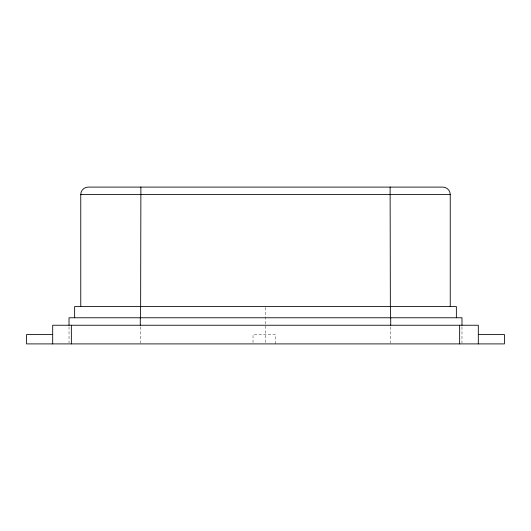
<?xml version="1.0" encoding="UTF-8"?>
<svg xmlns="http://www.w3.org/2000/svg" width="531" height="531" viewBox="0 0 531 531"><rect width="100%" height="100%" fill="white"/><g stroke="black" fill="none" stroke-linecap="round" stroke-linejoin="round"><path stroke-width="0.4" stroke-dasharray="2.65 1.99" d="M461.977 326.864L461.977 343.092M390.723 326.864L390.723 343.092M275.43 343.902L275.43 334.57L253.028 334.57L253.028 343.902M265.5 307.396L265.5 343.092M140.277 326.864L140.277 343.092M69.023 326.864L69.023 343.092"/><path stroke-width="0.8" d="M140.888 187.098L140.642 306.573M80.765 306.573L80.765 194.558L450.235 194.558L450.235 306.573M52.688 334.57L26.55 334.57L26.55 343.902L504.45 343.902L504.45 334.57L478.312 334.57M390.112 187.098L390.358 306.573M478.312 343.902L478.312 325.237L52.688 325.237L52.688 343.902M461.977 325.237L461.977 317.77L69.023 317.77L69.023 325.237M459.647 325.237L459.647 343.902M456.361 317.77L456.361 306.573L74.639 306.573L74.639 317.77M390.723 317.77L390.723 325.237M390.537 306.573L390.537 317.77M140.463 306.573L140.463 317.77M140.277 317.77L140.277 325.237M71.353 325.237L71.353 343.902M450.242 194.558A7.487 7.447 -90 0 0 442.768 187.104L88.232 187.098A7.487 7.447 -90 0 0 80.758 194.558"/></g></svg>
